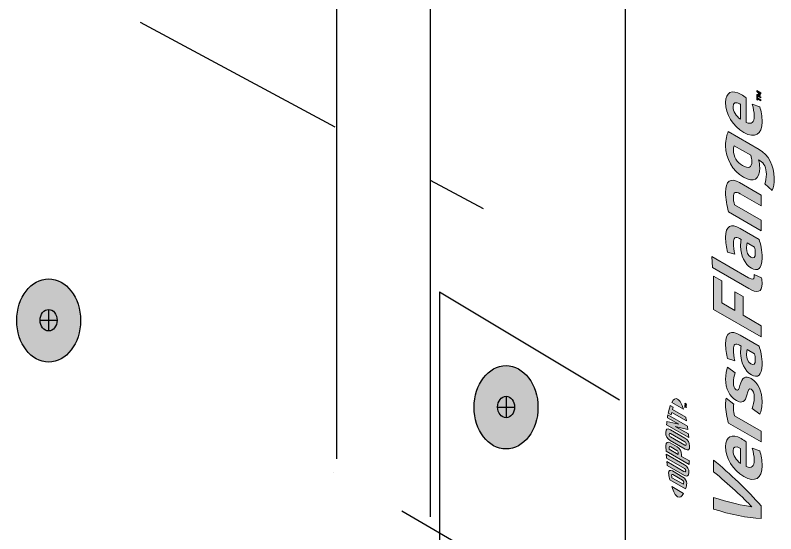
# Model space of a CAD drawing. Extents: x -1140 to 5605, y -816 to 2382.
# Drawn here: x 4717.1 to 4804.5, y 1196.6 to 1256.1 of the extents above; entities that cross this region are included whole.
import ezdxf

# ---------------------------------------------------------------- set-up
doc = ezdxf.new("R2010")
doc.units = 0
doc.header["$MEASUREMENT"] = 0
doc.linetypes.add('AI-Linetype-54', pattern=[27, 18, -9])
doc.layers.add('G-ANNO-TTLB', color=7, linetype='Continuous', lineweight=0)
doc.layers.add('TYVEK', color=7, linetype='Continuous', lineweight=0)

# ---------------------------------------------------------------- blocks, each defined once
blk = doc.blocks.new('Block_183')
at = {"layer": 'TYVEK', "true_color": 0x18467f, "transparency": 33554687}
h = blk.add_hatch(color=156, dxfattribs=at)
h.dxf.hatch_style = 2
edge = h.paths.add_edge_path()
edge.add_spline(control_points=[(4793.213, 1212.076), (4793.464, 1211.931), (4793.698, 1211.517), (4793.899, 1210.915), (4793.899, 1210.915), (4792.532, 1211.704), (4792.532, 1211.704), (4792.732, 1212.074), (4792.965, 1212.219), (4793.213, 1212.076)], knot_values=[0, 0, 0, 0, 1, 1, 1, 2, 2, 2, 3, 3, 3, 3], degree=3, periodic=0)
edge.add_line((4793.213, 1212.076), (4793.213, 1212.076))
h = blk.add_hatch(color=156, dxfattribs=at)
h.dxf.hatch_style = 2
edge = h.paths.add_edge_path()
edge.add_spline(control_points=[(4792.49, 1210.264), (4792.506, 1210.36), (4792.525, 1210.454), (4792.544, 1210.544), (4792.544, 1210.544), (4794.236, 1209.567), (4794.236, 1209.567), (4794.217, 1209.672), (4794.178, 1209.868), (4794.148, 1210.001), (4794.148, 1210.001), (4792.624, 1210.881), (4792.624, 1210.881), (4792.649, 1210.977), (4792.674, 1211.067), (4792.698, 1211.149), (4792.698, 1211.149), (4792.372, 1211.338), (4792.372, 1211.338), (4792.28, 1211.089), (4792.205, 1210.808), (4792.136, 1210.468), (4792.136, 1210.468), (4792.49, 1210.264), (4792.49, 1210.264)], knot_values=[0, 0, 0, 0, 1, 1, 1, 2, 2, 2, 3, 3, 3, 4, 4, 4, 5, 5, 5, 6, 6, 6, 7, 7, 7, 8, 8, 8, 8], degree=3, periodic=0)
h = blk.add_hatch(color=156, dxfattribs=at)
h.dxf.hatch_style = 2
edge = h.paths.add_edge_path()
edge.add_spline(control_points=[(4794.036, 1211.374), (4794.036, 1211.374), (4794.036, 1211.42), (4794.036, 1211.42), (4794.036, 1211.42), (4794.129, 1211.434), (4794.129, 1211.434), (4794.129, 1211.434), (4794.036, 1211.556), (4794.036, 1211.556), (4794.036, 1211.556), (4794.036, 1211.601), (4794.036, 1211.601), (4794.036, 1211.601), (4794.233, 1211.487), (4794.233, 1211.487), (4794.233, 1211.487), (4794.233, 1211.445), (4794.233, 1211.445), (4794.233, 1211.445), (4794.093, 1211.526), (4794.093, 1211.526), (4794.093, 1211.526), (4794.186, 1211.402), (4794.186, 1211.402), (4794.186, 1211.402), (4794.186, 1211.398), (4794.186, 1211.398), (4794.186, 1211.398), (4794.093, 1211.383), (4794.093, 1211.383), (4794.093, 1211.383), (4794.233, 1211.302), (4794.233, 1211.302), (4794.233, 1211.302), (4794.233, 1211.26), (4794.233, 1211.26), (4794.233, 1211.26), (4794.036, 1211.374), (4794.036, 1211.374)], knot_values=[0, 0, 0, 0, 1, 1, 1, 2, 2, 2, 3, 3, 3, 4, 4, 4, 5, 5, 5, 6, 6, 6, 7, 7, 7, 8, 8, 8, 9, 9, 9, 10, 10, 10, 11, 11, 11, 12, 12, 12, 13, 13, 13, 13], degree=3, periodic=0)
edge = h.paths.add_edge_path()
edge.add_spline(control_points=[(4794.07, 1211.192), (4794.07, 1211.192), (4794.07, 1211.123), (4794.07, 1211.123), (4794.07, 1211.123), (4794.036, 1211.143), (4794.036, 1211.143), (4794.036, 1211.143), (4794.036, 1211.325), (4794.036, 1211.325), (4794.036, 1211.325), (4794.07, 1211.305), (4794.07, 1211.305), (4794.07, 1211.305), (4794.07, 1211.236), (4794.07, 1211.236), (4794.07, 1211.236), (4794.233, 1211.142), (4794.233, 1211.142), (4794.233, 1211.142), (4794.233, 1211.099), (4794.233, 1211.099), (4794.233, 1211.099), (4794.07, 1211.192), (4794.07, 1211.192)], knot_values=[0, 0, 0, 0, 1, 1, 1, 2, 2, 2, 3, 3, 3, 4, 4, 4, 5, 5, 5, 6, 6, 6, 7, 7, 7, 8, 8, 8, 8], degree=3, periodic=0)
h = blk.add_hatch(color=156, dxfattribs=at)
h.dxf.hatch_style = 2
edge = h.paths.add_edge_path()
edge.add_spline(control_points=[(4793.333, 1209.201), (4793.333, 1209.201), (4791.984, 1209.506), (4791.984, 1209.506), (4791.969, 1209.386), (4791.954, 1209.239), (4791.945, 1209.124), (4791.945, 1209.124), (4794.49, 1207.655), (4794.49, 1207.655), (4794.483, 1207.743), (4794.462, 1207.971), (4794.449, 1208.089), (4794.449, 1208.089), (4792.949, 1208.921), (4792.949, 1208.921), (4792.949, 1208.921), (4794.39, 1208.591), (4794.39, 1208.591), (4794.376, 1208.706), (4794.352, 1208.875), (4794.335, 1208.987), (4794.335, 1208.987), (4792.099, 1210.279), (4792.099, 1210.279), (4792.08, 1210.182), (4792.051, 1210.005), (4792.039, 1209.919), (4792.039, 1209.919), (4793.333, 1209.201), (4793.333, 1209.201)], knot_values=[0, 0, 0, 0, 1, 1, 1, 2, 2, 2, 3, 3, 3, 4, 4, 4, 5, 5, 5, 6, 6, 6, 7, 7, 7, 8, 8, 8, 9, 9, 9, 10, 10, 10, 10], degree=3, periodic=0)
h = blk.add_hatch(color=156, dxfattribs=at)
h.dxf.hatch_style = 2
edge = h.paths.add_edge_path()
edge.add_spline(control_points=[(4794.044, 1207.173), (4794.149, 1207.113), (4794.203, 1207.042), (4794.207, 1206.888), (4794.211, 1206.73), (4794.153, 1206.722), (4794.044, 1206.784), (4794.044, 1206.784), (4792.391, 1207.739), (4792.391, 1207.739), (4792.282, 1207.802), (4792.222, 1207.879), (4792.226, 1208.032), (4792.23, 1208.181), (4792.286, 1208.189), (4792.391, 1208.128), (4792.391, 1208.128), (4794.044, 1207.173), (4794.044, 1207.173)], knot_values=[0, 0, 0, 0, 1, 1, 1, 2, 2, 2, 3, 3, 3, 4, 4, 4, 5, 5, 5, 6, 6, 6, 6], degree=3, periodic=0)
edge = h.paths.add_edge_path()
edge.add_spline(control_points=[(4791.855, 1208.246), (4791.839, 1207.86), (4791.991, 1207.536), (4792.34, 1207.334), (4792.34, 1207.334), (4794.075, 1206.332), (4794.075, 1206.332), (4794.444, 1206.12), (4794.596, 1206.246), (4794.58, 1206.673), (4794.564, 1207.091), (4794.429, 1207.383), (4794.036, 1207.61), (4794.036, 1207.61), (4792.38, 1208.566), (4792.38, 1208.566), (4792.007, 1208.782), (4791.873, 1208.665), (4791.855, 1208.246)], knot_values=[0, 0, 0, 0, 1, 1, 1, 2, 2, 2, 3, 3, 3, 4, 4, 4, 5, 5, 5, 6, 6, 6, 6], degree=3, periodic=0)
edge.add_line((4791.855, 1208.246), (4791.855, 1208.246))
h = blk.add_hatch(color=156, dxfattribs=at)
h.dxf.hatch_style = 2
edge = h.paths.add_edge_path()
edge.add_spline(control_points=[(4793.118, 1206.182), (4793.232, 1206.117), (4793.29, 1206.037), (4793.29, 1205.863), (4793.29, 1205.863), (4793.291, 1205.714), (4793.291, 1205.714), (4793.291, 1205.714), (4792.244, 1206.318), (4792.244, 1206.318), (4792.241, 1206.386), (4792.24, 1206.422), (4792.24, 1206.462), (4792.24, 1206.65), (4792.302, 1206.653), (4792.419, 1206.586), (4792.419, 1206.586), (4793.118, 1206.182), (4793.118, 1206.182)], knot_values=[0, 0, 0, 0, 1, 1, 1, 2, 2, 2, 3, 3, 3, 4, 4, 4, 5, 5, 5, 6, 6, 6, 6], degree=3, periodic=0)
edge = h.paths.add_edge_path()
edge.add_spline(control_points=[(4791.87, 1206.701), (4791.87, 1206.627), (4791.878, 1206.351), (4791.891, 1206.094), (4791.891, 1206.094), (4794.543, 1204.563), (4794.543, 1204.563), (4794.547, 1204.645), (4794.557, 1204.862), (4794.56, 1204.981), (4794.56, 1204.981), (4793.659, 1205.501), (4793.659, 1205.501), (4793.659, 1205.501), (4793.659, 1205.668), (4793.659, 1205.668), (4793.658, 1206.116), (4793.483, 1206.403), (4793.146, 1206.598), (4793.146, 1206.598), (4792.364, 1207.049), (4792.364, 1207.049), (4792.035, 1207.24), (4791.87, 1207.125), (4791.87, 1206.701)], knot_values=[0, 0, 0, 0, 1, 1, 1, 2, 2, 2, 3, 3, 3, 4, 4, 4, 5, 5, 5, 6, 6, 6, 7, 7, 7, 8, 8, 8, 8], degree=3, periodic=0)
edge.add_line((4791.87, 1206.701), (4791.87, 1206.701))
h = blk.add_hatch(color=156, dxfattribs=at)
h.dxf.hatch_style = 2
edge = h.paths.add_edge_path()
edge.add_spline(control_points=[(4793.984, 1204.126), (4794.089, 1204.065), (4794.155, 1203.985), (4794.139, 1203.845), (4794.123, 1203.706), (4794.069, 1203.698), (4793.945, 1203.77), (4793.945, 1203.77), (4791.974, 1204.908), (4791.974, 1204.908), (4791.983, 1204.804), (4792.01, 1204.571), (4792.022, 1204.471), (4792.022, 1204.471), (4794.015, 1203.32), (4794.015, 1203.32), (4794.333, 1203.137), (4794.457, 1203.242), (4794.499, 1203.637), (4794.537, 1203.998), (4794.368, 1204.331), (4794.015, 1204.535), (4794.015, 1204.535), (4791.909, 1205.751), (4791.909, 1205.751), (4791.913, 1205.668), (4791.932, 1205.394), (4791.94, 1205.305), (4791.94, 1205.305), (4793.984, 1204.126), (4793.984, 1204.126)], knot_values=[0, 0, 0, 0, 1, 1, 1, 2, 2, 2, 3, 3, 3, 4, 4, 4, 5, 5, 5, 6, 6, 6, 7, 7, 7, 8, 8, 8, 9, 9, 9, 10, 10, 10, 10], degree=3, periodic=0)
h = blk.add_hatch(color=156, dxfattribs=at)
h.dxf.hatch_style = 2
edge = h.paths.add_edge_path()
edge.add_spline(control_points=[(4793.771, 1202.771), (4793.876, 1202.711), (4793.911, 1202.618), (4793.911, 1202.532), (4793.911, 1202.465), (4793.89, 1202.374), (4793.87, 1202.301), (4793.87, 1202.301), (4792.563, 1203.055), (4792.563, 1203.055), (4792.544, 1203.151), (4792.523, 1203.267), (4792.523, 1203.334), (4792.523, 1203.42), (4792.558, 1203.472), (4792.662, 1203.411), (4792.662, 1203.411), (4793.771, 1202.771), (4793.771, 1202.771)], knot_values=[0, 0, 0, 0, 1, 1, 1, 2, 2, 2, 3, 3, 3, 4, 4, 4, 5, 5, 5, 6, 6, 6, 6], degree=3, periodic=0)
edge = h.paths.add_edge_path()
edge.add_spline(control_points=[(4792.181, 1203.588), (4792.181, 1203.452), (4792.216, 1203.236), (4792.312, 1202.827), (4792.312, 1202.827), (4794.122, 1201.781), (4794.122, 1201.781), (4794.205, 1202.045), (4794.253, 1202.256), (4794.253, 1202.392), (4794.253, 1202.704), (4794.086, 1202.977), (4793.818, 1203.131), (4793.818, 1203.131), (4792.616, 1203.825), (4792.616, 1203.825), (4792.348, 1203.98), (4792.181, 1203.9), (4792.181, 1203.588)], knot_values=[0, 0, 0, 0, 1, 1, 1, 2, 2, 2, 3, 3, 3, 4, 4, 4, 5, 5, 5, 6, 6, 6, 6], degree=3, periodic=0)
edge.add_line((4792.181, 1203.588), (4792.181, 1203.588))
h = blk.add_hatch(color=156, dxfattribs=at)
h.dxf.hatch_style = 2
edge = h.paths.add_edge_path()
edge.add_spline(control_points=[(4793.213, 1200.87), (4793.463, 1200.725), (4793.698, 1200.868), (4793.899, 1201.238), (4793.899, 1201.238), (4792.533, 1202.027), (4792.533, 1202.027), (4792.732, 1201.426), (4792.965, 1201.013), (4793.213, 1200.87)], knot_values=[0, 0, 0, 0, 1, 1, 1, 2, 2, 2, 3, 3, 3, 3], degree=3, periodic=0)
edge.add_line((4793.213, 1200.87), (4793.213, 1200.87))
at = {"layer": 'TYVEK'}
for points, knots in [([(4793.213, 1212.076), (4793.464, 1211.931), (4793.698, 1211.517), (4793.899, 1210.915), (4793.899, 1210.915), (4792.532, 1211.704), (4792.532, 1211.704), (4792.732, 1212.074), (4792.965, 1212.219), (4793.213, 1212.076)], [0, 0, 0, 0, 1, 1, 1, 2, 2, 2, 3, 3, 3, 3]), ([(4792.49, 1210.264), (4792.506, 1210.36), (4792.525, 1210.454), (4792.544, 1210.544), (4792.544, 1210.544), (4794.236, 1209.567), (4794.236, 1209.567), (4794.217, 1209.672), (4794.178, 1209.868), (4794.148, 1210.001), (4794.148, 1210.001), (4792.624, 1210.881), (4792.624, 1210.881), (4792.649, 1210.977), (4792.674, 1211.067), (4792.698, 1211.149), (4792.698, 1211.149), (4792.372, 1211.338), (4792.372, 1211.338), (4792.28, 1211.089), (4792.205, 1210.808), (4792.136, 1210.468), (4792.136, 1210.468), (4792.49, 1210.264), (4792.49, 1210.264)], [0, 0, 0, 0, 1, 1, 1, 2, 2, 2, 3, 3, 3, 4, 4, 4, 5, 5, 5, 6, 6, 6, 7, 7, 7, 8, 8, 8, 8]), ([(4794.036, 1211.374), (4794.036, 1211.374), (4794.036, 1211.42), (4794.036, 1211.42), (4794.036, 1211.42), (4794.129, 1211.434), (4794.129, 1211.434), (4794.129, 1211.434), (4794.036, 1211.556), (4794.036, 1211.556), (4794.036, 1211.556), (4794.036, 1211.601), (4794.036, 1211.601), (4794.036, 1211.601), (4794.233, 1211.487), (4794.233, 1211.487), (4794.233, 1211.487), (4794.233, 1211.445), (4794.233, 1211.445), (4794.233, 1211.445), (4794.093, 1211.526), (4794.093, 1211.526), (4794.093, 1211.526), (4794.186, 1211.402), (4794.186, 1211.402), (4794.186, 1211.402), (4794.186, 1211.398), (4794.186, 1211.398), (4794.186, 1211.398), (4794.093, 1211.383), (4794.093, 1211.383), (4794.093, 1211.383), (4794.233, 1211.302), (4794.233, 1211.302), (4794.233, 1211.302), (4794.233, 1211.26), (4794.233, 1211.26), (4794.233, 1211.26), (4794.036, 1211.374), (4794.036, 1211.374)], [0, 0, 0, 0, 1, 1, 1, 2, 2, 2, 3, 3, 3, 4, 4, 4, 5, 5, 5, 6, 6, 6, 7, 7, 7, 8, 8, 8, 9, 9, 9, 10, 10, 10, 11, 11, 11, 12, 12, 12, 13, 13, 13, 13]), ([(4794.07, 1211.192), (4794.07, 1211.192), (4794.07, 1211.123), (4794.07, 1211.123), (4794.07, 1211.123), (4794.036, 1211.143), (4794.036, 1211.143), (4794.036, 1211.143), (4794.036, 1211.325), (4794.036, 1211.325), (4794.036, 1211.325), (4794.07, 1211.305), (4794.07, 1211.305), (4794.07, 1211.305), (4794.07, 1211.236), (4794.07, 1211.236), (4794.07, 1211.236), (4794.233, 1211.142), (4794.233, 1211.142), (4794.233, 1211.142), (4794.233, 1211.099), (4794.233, 1211.099), (4794.233, 1211.099), (4794.07, 1211.192), (4794.07, 1211.192)], [0, 0, 0, 0, 1, 1, 1, 2, 2, 2, 3, 3, 3, 4, 4, 4, 5, 5, 5, 6, 6, 6, 7, 7, 7, 8, 8, 8, 8]), ([(4793.333, 1209.201), (4793.333, 1209.201), (4791.984, 1209.506), (4791.984, 1209.506), (4791.969, 1209.386), (4791.954, 1209.239), (4791.945, 1209.124), (4791.945, 1209.124), (4794.49, 1207.655), (4794.49, 1207.655), (4794.483, 1207.743), (4794.462, 1207.971), (4794.449, 1208.089), (4794.449, 1208.089), (4792.949, 1208.921), (4792.949, 1208.921), (4792.949, 1208.921), (4794.39, 1208.591), (4794.39, 1208.591), (4794.376, 1208.706), (4794.352, 1208.875), (4794.335, 1208.987), (4794.335, 1208.987), (4792.099, 1210.279), (4792.099, 1210.279), (4792.08, 1210.182), (4792.051, 1210.005), (4792.039, 1209.919), (4792.039, 1209.919), (4793.333, 1209.201), (4793.333, 1209.201)], [0, 0, 0, 0, 1, 1, 1, 2, 2, 2, 3, 3, 3, 4, 4, 4, 5, 5, 5, 6, 6, 6, 7, 7, 7, 8, 8, 8, 9, 9, 9, 10, 10, 10, 10]), ([(4791.855, 1208.246), (4791.839, 1207.86), (4791.991, 1207.536), (4792.34, 1207.334), (4792.34, 1207.334), (4794.075, 1206.332), (4794.075, 1206.332), (4794.444, 1206.12), (4794.596, 1206.246), (4794.58, 1206.673), (4794.564, 1207.091), (4794.429, 1207.383), (4794.036, 1207.61), (4794.036, 1207.61), (4792.38, 1208.566), (4792.38, 1208.566), (4792.007, 1208.782), (4791.873, 1208.665), (4791.855, 1208.246)], [0, 0, 0, 0, 1, 1, 1, 2, 2, 2, 3, 3, 3, 4, 4, 4, 5, 5, 5, 6, 6, 6, 6]), ([(4794.044, 1207.173), (4794.149, 1207.113), (4794.203, 1207.042), (4794.207, 1206.888), (4794.211, 1206.73), (4794.153, 1206.722), (4794.044, 1206.784), (4794.044, 1206.784), (4792.391, 1207.739), (4792.391, 1207.739), (4792.282, 1207.802), (4792.222, 1207.879), (4792.226, 1208.032), (4792.23, 1208.181), (4792.286, 1208.189), (4792.391, 1208.128), (4792.391, 1208.128), (4794.044, 1207.173), (4794.044, 1207.173)], [0, 0, 0, 0, 1, 1, 1, 2, 2, 2, 3, 3, 3, 4, 4, 4, 5, 5, 5, 6, 6, 6, 6]), ([(4791.87, 1206.701), (4791.87, 1206.627), (4791.878, 1206.351), (4791.891, 1206.094), (4791.891, 1206.094), (4794.543, 1204.563), (4794.543, 1204.563), (4794.547, 1204.645), (4794.557, 1204.862), (4794.56, 1204.981), (4794.56, 1204.981), (4793.659, 1205.501), (4793.659, 1205.501), (4793.659, 1205.501), (4793.659, 1205.668), (4793.659, 1205.668), (4793.658, 1206.116), (4793.483, 1206.403), (4793.146, 1206.598), (4793.146, 1206.598), (4792.364, 1207.049), (4792.364, 1207.049), (4792.035, 1207.24), (4791.87, 1207.125), (4791.87, 1206.701)], [0, 0, 0, 0, 1, 1, 1, 2, 2, 2, 3, 3, 3, 4, 4, 4, 5, 5, 5, 6, 6, 6, 7, 7, 7, 8, 8, 8, 8]), ([(4793.118, 1206.182), (4793.232, 1206.117), (4793.29, 1206.037), (4793.29, 1205.863), (4793.29, 1205.863), (4793.291, 1205.714), (4793.291, 1205.714), (4793.291, 1205.714), (4792.244, 1206.318), (4792.244, 1206.318), (4792.241, 1206.386), (4792.24, 1206.422), (4792.24, 1206.462), (4792.24, 1206.65), (4792.302, 1206.653), (4792.419, 1206.586), (4792.419, 1206.586), (4793.118, 1206.182), (4793.118, 1206.182)], [0, 0, 0, 0, 1, 1, 1, 2, 2, 2, 3, 3, 3, 4, 4, 4, 5, 5, 5, 6, 6, 6, 6]), ([(4793.984, 1204.126), (4794.089, 1204.065), (4794.155, 1203.985), (4794.139, 1203.845), (4794.123, 1203.706), (4794.069, 1203.698), (4793.945, 1203.77), (4793.945, 1203.77), (4791.974, 1204.908), (4791.974, 1204.908), (4791.983, 1204.804), (4792.01, 1204.571), (4792.022, 1204.471), (4792.022, 1204.471), (4794.015, 1203.32), (4794.015, 1203.32), (4794.333, 1203.137), (4794.457, 1203.242), (4794.499, 1203.637), (4794.537, 1203.998), (4794.368, 1204.331), (4794.015, 1204.535), (4794.015, 1204.535), (4791.909, 1205.751), (4791.909, 1205.751), (4791.913, 1205.668), (4791.932, 1205.394), (4791.94, 1205.305), (4791.94, 1205.305), (4793.984, 1204.126), (4793.984, 1204.126)], [0, 0, 0, 0, 1, 1, 1, 2, 2, 2, 3, 3, 3, 4, 4, 4, 5, 5, 5, 6, 6, 6, 7, 7, 7, 8, 8, 8, 9, 9, 9, 10, 10, 10, 10]), ([(4792.181, 1203.588), (4792.181, 1203.452), (4792.216, 1203.236), (4792.312, 1202.827), (4792.312, 1202.827), (4794.122, 1201.781), (4794.122, 1201.781), (4794.205, 1202.045), (4794.253, 1202.256), (4794.253, 1202.392), (4794.253, 1202.704), (4794.086, 1202.977), (4793.818, 1203.131), (4793.818, 1203.131), (4792.616, 1203.825), (4792.616, 1203.825), (4792.348, 1203.98), (4792.181, 1203.9), (4792.181, 1203.588)], [0, 0, 0, 0, 1, 1, 1, 2, 2, 2, 3, 3, 3, 4, 4, 4, 5, 5, 5, 6, 6, 6, 6]), ([(4793.771, 1202.771), (4793.876, 1202.711), (4793.911, 1202.618), (4793.911, 1202.532), (4793.911, 1202.465), (4793.89, 1202.374), (4793.87, 1202.301), (4793.87, 1202.301), (4792.563, 1203.055), (4792.563, 1203.055), (4792.544, 1203.151), (4792.523, 1203.267), (4792.523, 1203.334), (4792.523, 1203.42), (4792.558, 1203.472), (4792.662, 1203.411), (4792.662, 1203.411), (4793.771, 1202.771), (4793.771, 1202.771)], [0, 0, 0, 0, 1, 1, 1, 2, 2, 2, 3, 3, 3, 4, 4, 4, 5, 5, 5, 6, 6, 6, 6]), ([(4793.213, 1200.87), (4793.463, 1200.725), (4793.698, 1200.868), (4793.899, 1201.238), (4793.899, 1201.238), (4792.533, 1202.027), (4792.533, 1202.027), (4792.732, 1201.426), (4792.965, 1201.013), (4793.213, 1200.87)], [0, 0, 0, 0, 1, 1, 1, 2, 2, 2, 3, 3, 3, 3])]:
    blk.add_open_spline(points, degree=3, knots=knots, dxfattribs=at)
blk = doc.blocks.new('Block_185')
at = {"layer": 'TYVEK', "true_color": 0x18467f, "transparency": 33554687}
h = blk.add_hatch(color=156, dxfattribs=at)
h.dxf.hatch_style = 2
edge = h.paths.add_edge_path()
edge.add_spline(control_points=[(4802.298, 1247.498), (4802.298, 1247.498), (4802.77, 1247.225), (4802.77, 1247.225), (4802.77, 1247.225), (4802.77, 1247.124), (4802.77, 1247.124), (4802.77, 1247.124), (4802.544, 1247.254), (4802.544, 1247.254), (4802.515, 1247.271), (4802.486, 1247.289), (4802.458, 1247.309), (4802.532, 1247.227), (4802.608, 1247.136), (4802.688, 1247.03), (4802.688, 1247.03), (4802.688, 1246.943), (4802.688, 1246.943), (4802.607, 1246.931), (4802.53, 1246.926), (4802.457, 1246.929), (4802.483, 1246.918), (4802.513, 1246.903), (4802.544, 1246.885), (4802.544, 1246.885), (4802.77, 1246.755), (4802.77, 1246.755), (4802.77, 1246.755), (4802.77, 1246.652), (4802.77, 1246.652), (4802.77, 1246.652), (4802.298, 1246.925), (4802.298, 1246.925), (4802.298, 1246.925), (4802.298, 1247.039), (4802.298, 1247.039), (4802.403, 1247.028), (4802.491, 1247.028), (4802.592, 1247.042), (4802.491, 1247.173), (4802.403, 1247.274), (4802.298, 1247.384), (4802.298, 1247.384), (4802.298, 1247.498), (4802.298, 1247.498)], knot_values=[0, 0, 0, 0, 1, 1, 1, 2, 2, 2, 3, 3, 3, 4, 4, 4, 5, 5, 5, 6, 6, 6, 7, 7, 7, 8, 8, 8, 9, 9, 9, 10, 10, 10, 11, 11, 11, 12, 12, 12, 13, 13, 13, 14, 14, 14, 15, 15, 15, 15], degree=3, periodic=0)
h = blk.add_hatch(color=156, dxfattribs=at)
h.dxf.hatch_style = 2
h.paths.add_polyline_path([(4802.38, 1246.55), (4802.38, 1246.406), (4802.298, 1246.454), (4802.298, 1246.852), (4802.38, 1246.804), (4802.38, 1246.66), (4802.77, 1246.435), (4802.77, 1246.325)])
at = {"layer": 'TYVEK'}
blk.add_lwpolyline([(4802.38, 1246.55), (4802.38, 1246.406), (4802.298, 1246.454), (4802.298, 1246.852), (4802.38, 1246.804), (4802.38, 1246.66), (4802.77, 1246.435), (4802.77, 1246.325)], close=True, dxfattribs=at)
blk.add_open_spline([(4802.298, 1247.498), (4802.298, 1247.498), (4802.77, 1247.225), (4802.77, 1247.225), (4802.77, 1247.225), (4802.77, 1247.124), (4802.77, 1247.124), (4802.77, 1247.124), (4802.544, 1247.254), (4802.544, 1247.254), (4802.515, 1247.271), (4802.486, 1247.289), (4802.458, 1247.309), (4802.532, 1247.227), (4802.608, 1247.136), (4802.688, 1247.03), (4802.688, 1247.03), (4802.688, 1246.943), (4802.688, 1246.943), (4802.607, 1246.931), (4802.53, 1246.926), (4802.457, 1246.929), (4802.483, 1246.918), (4802.513, 1246.903), (4802.544, 1246.885), (4802.544, 1246.885), (4802.77, 1246.755), (4802.77, 1246.755), (4802.77, 1246.755), (4802.77, 1246.652), (4802.77, 1246.652), (4802.77, 1246.652), (4802.298, 1246.925), (4802.298, 1246.925), (4802.298, 1246.925), (4802.298, 1247.039), (4802.298, 1247.039), (4802.403, 1247.028), (4802.491, 1247.028), (4802.592, 1247.042), (4802.491, 1247.173), (4802.403, 1247.274), (4802.298, 1247.384), (4802.298, 1247.384), (4802.298, 1247.498), (4802.298, 1247.498)], degree=3, knots=[0, 0, 0, 0, 1, 1, 1, 2, 2, 2, 3, 3, 3, 4, 4, 4, 5, 5, 5, 6, 6, 6, 7, 7, 7, 8, 8, 8, 9, 9, 9, 10, 10, 10, 11, 11, 11, 12, 12, 12, 13, 13, 13, 14, 14, 14, 15, 15, 15, 15], dxfattribs=at)
blk = doc.blocks.new('Block_186')
at = {"layer": 'TYVEK', "true_color": 0x18467f, "transparency": 33554687}
h = blk.add_hatch(color=156, dxfattribs=at)
h.dxf.hatch_style = 2
edge = h.paths.add_edge_path()
edge.add_spline(control_points=[(4800.438, 1244.195), (4800.438, 1244.195), (4800.438, 1245.902), (4800.438, 1245.902), (4800.438, 1245.902), (4800.344, 1245.956), (4800.344, 1245.956), (4799.905, 1246.21), (4799.584, 1246.126), (4799.584, 1245.632), (4799.584, 1245.11), (4799.905, 1244.583), (4800.438, 1244.195)], knot_values=[0, 0, 0, 0, 1, 1, 1, 2, 2, 2, 3, 3, 3, 4, 4, 4, 4], degree=3, periodic=0)
edge = h.paths.add_edge_path()
edge.add_spline(control_points=[(4802.649, 1245.641), (4802.806, 1245.155), (4802.915, 1244.508), (4802.915, 1243.915), (4802.915, 1242.468), (4802.116, 1241.941), (4800.814, 1242.692), (4799.568, 1243.412), (4798.721, 1244.808), (4798.721, 1246.129), (4798.721, 1247.307), (4799.45, 1247.658), (4800.501, 1247.052), (4800.736, 1246.916), (4800.94, 1246.781), (4801.097, 1246.672), (4801.097, 1246.672), (4801.097, 1243.832), (4801.097, 1243.832), (4801.724, 1243.587), (4802.006, 1243.846), (4802.006, 1244.565), (4802.006, 1245.006), (4801.92, 1245.478), (4801.779, 1245.946), (4801.779, 1245.946), (4802.649, 1245.641), (4802.649, 1245.641)], knot_values=[0, 0, 0, 0, 1, 1, 1, 2, 2, 2, 3, 3, 3, 4, 4, 4, 5, 5, 5, 6, 6, 6, 7, 7, 7, 8, 8, 8, 9, 9, 9, 9], degree=3, periodic=0)
h = blk.add_hatch(color=156, dxfattribs=at)
h.dxf.hatch_style = 2
edge = h.paths.add_edge_path()
edge.add_spline(control_points=[(4801.739, 1239.345), (4801.739, 1239.597), (4801.685, 1239.835), (4801.606, 1240.069), (4801.606, 1240.069), (4799.701, 1241.169), (4799.701, 1241.169), (4799.654, 1241.025), (4799.615, 1240.85), (4799.615, 1240.652), (4799.615, 1239.915), (4800.038, 1239.249), (4800.681, 1238.878), (4801.332, 1238.502), (4801.739, 1238.653), (4801.739, 1239.345)], knot_values=[0, 0, 0, 0, 1, 1, 1, 2, 2, 2, 3, 3, 3, 4, 4, 4, 5, 5, 5, 5], degree=3, periodic=0)
edge = h.paths.add_edge_path()
edge.add_spline(control_points=[(4804.311, 1237.465), (4804.311, 1236.782), (4804.24, 1236.418), (4804.068, 1236.033), (4804.068, 1236.033), (4803.213, 1236.787), (4803.213, 1236.787), (4803.347, 1237.087), (4803.409, 1237.464), (4803.409, 1237.914), (4803.409, 1238.606), (4803.158, 1239.173), (4802.68, 1239.449), (4802.68, 1239.449), (4802.5, 1239.553), (4802.5, 1239.553), (4802.594, 1239.22), (4802.641, 1238.905), (4802.641, 1238.627), (4802.641, 1237.297), (4801.959, 1236.873), (4800.775, 1237.556), (4799.513, 1238.285), (4798.721, 1239.722), (4798.721, 1241.168), (4798.721, 1241.878), (4798.878, 1242.471), (4799.035, 1242.785), (4799.035, 1242.785), (4802.571, 1240.743), (4802.571, 1240.743), (4803.676, 1240.105), (4804.311, 1238.867), (4804.311, 1237.465)], knot_values=[0, 0, 0, 0, 1, 1, 1, 2, 2, 2, 3, 3, 3, 4, 4, 4, 5, 5, 5, 6, 6, 6, 7, 7, 7, 8, 8, 8, 9, 9, 9, 10, 10, 10, 11, 11, 11, 11], degree=3, periodic=0)
h = blk.add_hatch(color=156, dxfattribs=at)
h.dxf.hatch_style = 2
edge = h.paths.add_edge_path()
edge.add_spline(control_points=[(4802.821, 1231.396), (4802.821, 1231.396), (4799.066, 1233.564), (4799.066, 1233.564), (4798.855, 1234.252), (4798.721, 1235.102), (4798.721, 1235.794), (4798.721, 1237.106), (4799.286, 1237.535), (4800.328, 1236.933), (4800.328, 1236.933), (4802.821, 1235.494), (4802.821, 1235.494), (4802.821, 1235.494), (4802.821, 1234.254), (4802.821, 1234.254), (4802.821, 1234.254), (4800.407, 1235.648), (4800.407, 1235.648), (4799.866, 1235.96), (4799.615, 1235.817), (4799.615, 1235.269), (4799.615, 1234.982), (4799.662, 1234.685), (4799.756, 1234.397), (4799.756, 1234.397), (4802.821, 1232.627), (4802.821, 1232.627), (4802.821, 1232.627), (4802.821, 1231.396), (4802.821, 1231.396)], knot_values=[0, 0, 0, 0, 1, 1, 1, 2, 2, 2, 3, 3, 3, 4, 4, 4, 5, 5, 5, 6, 6, 6, 7, 7, 7, 8, 8, 8, 9, 9, 9, 10, 10, 10, 10], degree=3, periodic=0)
h = blk.add_hatch(color=156, dxfattribs=at)
h.dxf.hatch_style = 2
edge = h.paths.add_edge_path()
edge.add_spline(control_points=[(4802.03, 1229.516), (4802.03, 1229.516), (4801.191, 1230), (4801.191, 1230), (4801.152, 1229.816), (4801.128, 1229.614), (4801.128, 1229.399), (4801.128, 1228.985), (4801.269, 1228.58), (4801.638, 1228.367), (4801.967, 1228.177), (4802.139, 1228.347), (4802.139, 1228.824), (4802.139, 1229.093), (4802.092, 1229.345), (4802.03, 1229.516)], knot_values=[0, 0, 0, 0, 1, 1, 1, 2, 2, 2, 3, 3, 3, 4, 4, 4, 5, 5, 5, 5], degree=3, periodic=0)
edge = h.paths.add_edge_path()
edge.add_spline(control_points=[(4802.915, 1228.25), (4802.915, 1227.019), (4802.39, 1226.702), (4801.685, 1227.109), (4800.908, 1227.557), (4800.454, 1228.548), (4800.446, 1229.631), (4800.446, 1229.882), (4800.477, 1230.188), (4800.509, 1230.394), (4800.509, 1230.394), (4800.321, 1230.503), (4800.321, 1230.503), (4799.842, 1230.779), (4799.615, 1230.596), (4799.615, 1229.994), (4799.615, 1229.598), (4799.67, 1229.144), (4799.803, 1228.699), (4799.803, 1228.699), (4798.956, 1228.963), (4798.956, 1228.963), (4798.815, 1229.431), (4798.721, 1230.105), (4798.721, 1230.653), (4798.721, 1231.974), (4799.333, 1232.277), (4800.391, 1231.666), (4800.391, 1231.666), (4802.571, 1230.408), (4802.571, 1230.408), (4802.735, 1229.944), (4802.915, 1229.149), (4802.915, 1228.25)], knot_values=[0, 0, 0, 0, 1, 1, 1, 2, 2, 2, 3, 3, 3, 4, 4, 4, 5, 5, 5, 6, 6, 6, 7, 7, 7, 8, 8, 8, 9, 9, 9, 10, 10, 10, 11, 11, 11, 11], degree=3, periodic=0)
h = blk.add_hatch(color=156, dxfattribs=at)
h.dxf.hatch_style = 2
edge = h.paths.add_edge_path()
edge.add_spline(control_points=[(4801.371, 1226.014), (4801.794, 1225.77), (4802.022, 1225.764), (4802.022, 1226.124), (4802.022, 1226.213), (4802.014, 1226.308), (4801.998, 1226.398), (4801.998, 1226.398), (4802.853, 1225.994), (4802.853, 1225.994), (4802.884, 1225.805), (4802.915, 1225.509), (4802.915, 1225.329), (4802.915, 1224.296), (4802.327, 1224.222), (4801.387, 1224.765), (4801.387, 1224.765), (4797.2, 1227.182), (4797.2, 1227.182), (4797.2, 1227.182), (4797.138, 1228.458), (4797.138, 1228.458), (4797.138, 1228.458), (4801.371, 1226.014), (4801.371, 1226.014)], knot_values=[0, 0, 0, 0, 1, 1, 1, 2, 2, 2, 3, 3, 3, 4, 4, 4, 5, 5, 5, 6, 6, 6, 7, 7, 7, 8, 8, 8, 8], degree=3, periodic=0)
h = blk.add_hatch(color=156, dxfattribs=at)
h.dxf.hatch_style = 2
edge = h.paths.add_edge_path()
edge.add_spline(control_points=[(4802.821, 1219.209), (4802.821, 1219.209), (4797.334, 1222.377), (4797.334, 1222.377), (4797.334, 1222.377), (4797.334, 1226.206), (4797.334, 1226.206), (4797.334, 1226.206), (4798.29, 1225.654), (4798.29, 1225.654), (4798.29, 1225.654), (4798.29, 1223.11), (4798.29, 1223.11), (4798.29, 1223.11), (4799.78, 1222.25), (4799.78, 1222.25), (4799.78, 1222.25), (4799.78, 1224.389), (4799.78, 1224.389), (4799.78, 1224.389), (4800.736, 1223.837), (4800.736, 1223.837), (4800.736, 1223.837), (4800.736, 1221.698), (4800.736, 1221.698), (4800.736, 1221.698), (4802.821, 1220.494), (4802.821, 1220.494), (4802.821, 1220.494), (4802.821, 1219.209), (4802.821, 1219.209)], knot_values=[0, 0, 0, 0, 1, 1, 1, 2, 2, 2, 3, 3, 3, 4, 4, 4, 5, 5, 5, 6, 6, 6, 7, 7, 7, 8, 8, 8, 9, 9, 9, 10, 10, 10, 10], degree=3, periodic=0)
h = blk.add_hatch(color=156, dxfattribs=at)
h.dxf.hatch_style = 2
edge = h.paths.add_edge_path()
edge.add_spline(control_points=[(4802.03, 1217.275), (4802.03, 1217.275), (4801.191, 1217.76), (4801.191, 1217.76), (4801.152, 1217.576), (4801.128, 1217.374), (4801.128, 1217.158), (4801.128, 1216.745), (4801.269, 1216.34), (4801.638, 1216.127), (4801.967, 1215.937), (4802.139, 1216.107), (4802.139, 1216.583), (4802.139, 1216.853), (4802.092, 1217.104), (4802.03, 1217.275)], knot_values=[0, 0, 0, 0, 1, 1, 1, 2, 2, 2, 3, 3, 3, 4, 4, 4, 5, 5, 5, 5], degree=3, periodic=0)
edge = h.paths.add_edge_path()
edge.add_spline(control_points=[(4802.915, 1216.009), (4802.915, 1214.778), (4802.39, 1214.461), (4801.685, 1214.868), (4800.908, 1215.317), (4800.454, 1216.307), (4800.446, 1217.39), (4800.446, 1217.642), (4800.477, 1217.947), (4800.509, 1218.154), (4800.509, 1218.154), (4800.321, 1218.262), (4800.321, 1218.262), (4799.842, 1218.538), (4799.615, 1218.355), (4799.615, 1217.753), (4799.615, 1217.357), (4799.67, 1216.903), (4799.803, 1216.458), (4799.803, 1216.458), (4798.956, 1216.722), (4798.956, 1216.722), (4798.815, 1217.19), (4798.721, 1217.864), (4798.721, 1218.413), (4798.721, 1219.734), (4799.333, 1220.037), (4800.391, 1219.426), (4800.391, 1219.426), (4802.571, 1218.167), (4802.571, 1218.167), (4802.735, 1217.704), (4802.915, 1216.908), (4802.915, 1216.009)], knot_values=[0, 0, 0, 0, 1, 1, 1, 2, 2, 2, 3, 3, 3, 4, 4, 4, 5, 5, 5, 6, 6, 6, 7, 7, 7, 8, 8, 8, 9, 9, 9, 10, 10, 10, 11, 11, 11, 11], degree=3, periodic=0)
h = blk.add_hatch(color=156, dxfattribs=at)
h.dxf.hatch_style = 2
edge = h.paths.add_edge_path()
edge.add_spline(control_points=[(4799.827, 1215.087), (4799.717, 1214.737), (4799.615, 1214.392), (4799.615, 1213.96), (4799.615, 1213.583), (4799.709, 1213.277), (4799.936, 1213.146), (4800.172, 1213.01), (4800.242, 1213.176), (4800.375, 1213.638), (4800.626, 1214.536), (4800.932, 1214.844), (4801.653, 1214.428), (4802.5, 1213.939), (4802.915, 1212.908), (4802.915, 1211.812), (4802.915, 1211.237), (4802.814, 1210.658), (4802.657, 1210.335), (4802.657, 1210.335), (4801.771, 1211.017), (4801.771, 1211.017), (4801.904, 1211.336), (4802.022, 1211.771), (4802.022, 1212.301), (4802.022, 1212.714), (4801.896, 1213.074), (4801.677, 1213.201), (4801.418, 1213.351), (4801.348, 1213.167), (4801.167, 1212.534), (4800.979, 1211.816), (4800.642, 1211.516), (4799.96, 1211.91), (4799.16, 1212.371), (4798.721, 1213.281), (4798.721, 1214.377), (4798.721, 1214.89), (4798.815, 1215.419), (4798.949, 1215.729), (4798.949, 1215.729), (4799.827, 1215.087), (4799.827, 1215.087)], knot_values=[0, 0, 0, 0, 1, 1, 1, 2, 2, 2, 3, 3, 3, 4, 4, 4, 5, 5, 5, 6, 6, 6, 7, 7, 7, 8, 8, 8, 9, 9, 9, 10, 10, 10, 11, 11, 11, 12, 12, 12, 13, 13, 13, 14, 14, 14, 14], degree=3, periodic=0)
h = blk.add_hatch(color=156, dxfattribs=at)
h.dxf.hatch_style = 2
edge = h.paths.add_edge_path()
edge.add_spline(control_points=[(4798.721, 1211.412), (4798.721, 1211.735), (4798.753, 1212.022), (4798.792, 1212.18), (4798.792, 1212.18), (4799.678, 1211.488), (4799.678, 1211.488), (4799.631, 1211.363), (4799.615, 1211.183), (4799.615, 1210.994), (4799.615, 1210.662), (4799.67, 1210.406), (4799.748, 1210.172), (4799.748, 1210.172), (4802.821, 1208.397), (4802.821, 1208.397), (4802.821, 1208.397), (4802.821, 1207.157), (4802.821, 1207.157), (4802.821, 1207.157), (4799.066, 1209.325), (4799.066, 1209.325), (4798.855, 1209.933), (4798.721, 1210.764), (4798.721, 1211.412)], knot_values=[0, 0, 0, 0, 1, 1, 1, 2, 2, 2, 3, 3, 3, 4, 4, 4, 5, 5, 5, 6, 6, 6, 7, 7, 7, 8, 8, 8, 8], degree=3, periodic=0)
h = blk.add_hatch(color=156, dxfattribs=at)
h.dxf.hatch_style = 2
edge = h.paths.add_edge_path()
edge.add_spline(control_points=[(4800.438, 1204.695), (4800.438, 1204.695), (4800.438, 1206.403), (4800.438, 1206.403), (4800.438, 1206.403), (4800.344, 1206.457), (4800.344, 1206.457), (4799.905, 1206.711), (4799.584, 1206.627), (4799.584, 1206.132), (4799.584, 1205.611), (4799.905, 1205.084), (4800.438, 1204.695)], knot_values=[0, 0, 0, 0, 1, 1, 1, 2, 2, 2, 3, 3, 3, 4, 4, 4, 4], degree=3, periodic=0)
edge = h.paths.add_edge_path()
edge.add_spline(control_points=[(4802.649, 1206.142), (4802.806, 1205.656), (4802.915, 1205.009), (4802.915, 1204.416), (4802.915, 1202.969), (4802.116, 1202.442), (4800.814, 1203.193), (4799.568, 1203.913), (4798.721, 1205.309), (4798.721, 1206.63), (4798.721, 1207.808), (4799.45, 1208.16), (4800.501, 1207.553), (4800.736, 1207.417), (4800.94, 1207.282), (4801.097, 1207.173), (4801.097, 1207.173), (4801.097, 1204.333), (4801.097, 1204.333), (4801.724, 1204.088), (4802.006, 1204.347), (4802.006, 1205.066), (4802.006, 1205.507), (4801.92, 1205.979), (4801.779, 1206.447), (4801.779, 1206.447), (4802.649, 1206.142), (4802.649, 1206.142)], knot_values=[0, 0, 0, 0, 1, 1, 1, 2, 2, 2, 3, 3, 3, 4, 4, 4, 5, 5, 5, 6, 6, 6, 7, 7, 7, 8, 8, 8, 9, 9, 9, 9], degree=3, periodic=0)
h = blk.add_hatch(color=156, dxfattribs=at)
h.dxf.hatch_style = 2
edge = h.paths.add_edge_path()
edge.add_spline(control_points=[(4802.821, 1198.376), (4801.253, 1198.419), (4799.207, 1198.827), (4797.334, 1199.46), (4797.334, 1199.46), (4797.334, 1200.79), (4797.334, 1200.79), (4799.019, 1200.239), (4800.814, 1199.814), (4801.747, 1199.715), (4800.814, 1200.703), (4799.019, 1202.351), (4797.334, 1203.746), (4797.334, 1203.746), (4797.334, 1205.076), (4797.334, 1205.076), (4799.207, 1203.545), (4801.253, 1201.591), (4802.821, 1199.823), (4802.821, 1199.823), (4802.821, 1198.376), (4802.821, 1198.376)], knot_values=[0, 0, 0, 0, 1, 1, 1, 2, 2, 2, 3, 3, 3, 4, 4, 4, 5, 5, 5, 6, 6, 6, 7, 7, 7, 7], degree=3, periodic=0)
at = {"layer": 'TYVEK'}
for points, knots in [([(4802.649, 1245.641), (4802.806, 1245.155), (4802.915, 1244.508), (4802.915, 1243.915), (4802.915, 1242.468), (4802.116, 1241.941), (4800.814, 1242.692), (4799.568, 1243.412), (4798.721, 1244.808), (4798.721, 1246.129), (4798.721, 1247.307), (4799.45, 1247.658), (4800.501, 1247.052), (4800.736, 1246.916), (4800.94, 1246.781), (4801.097, 1246.672), (4801.097, 1246.672), (4801.097, 1243.832), (4801.097, 1243.832), (4801.724, 1243.587), (4802.006, 1243.846), (4802.006, 1244.565), (4802.006, 1245.006), (4801.92, 1245.478), (4801.779, 1245.946), (4801.779, 1245.946), (4802.649, 1245.641), (4802.649, 1245.641)], [0, 0, 0, 0, 1, 1, 1, 2, 2, 2, 3, 3, 3, 4, 4, 4, 5, 5, 5, 6, 6, 6, 7, 7, 7, 8, 8, 8, 9, 9, 9, 9]), ([(4800.438, 1244.195), (4800.438, 1244.195), (4800.438, 1245.902), (4800.438, 1245.902), (4800.438, 1245.902), (4800.344, 1245.956), (4800.344, 1245.956), (4799.905, 1246.21), (4799.584, 1246.126), (4799.584, 1245.632), (4799.584, 1245.11), (4799.905, 1244.583), (4800.438, 1244.195)], [0, 0, 0, 0, 1, 1, 1, 2, 2, 2, 3, 3, 3, 4, 4, 4, 4]), ([(4804.311, 1237.465), (4804.311, 1236.782), (4804.24, 1236.418), (4804.068, 1236.033), (4804.068, 1236.033), (4803.213, 1236.787), (4803.213, 1236.787), (4803.347, 1237.087), (4803.409, 1237.464), (4803.409, 1237.914), (4803.409, 1238.606), (4803.158, 1239.173), (4802.68, 1239.449), (4802.68, 1239.449), (4802.5, 1239.553), (4802.5, 1239.553), (4802.594, 1239.22), (4802.641, 1238.905), (4802.641, 1238.627), (4802.641, 1237.297), (4801.959, 1236.873), (4800.775, 1237.556), (4799.513, 1238.285), (4798.721, 1239.722), (4798.721, 1241.168), (4798.721, 1241.878), (4798.878, 1242.471), (4799.035, 1242.785), (4799.035, 1242.785), (4802.571, 1240.743), (4802.571, 1240.743), (4803.676, 1240.105), (4804.311, 1238.867), (4804.311, 1237.465)], [0, 0, 0, 0, 1, 1, 1, 2, 2, 2, 3, 3, 3, 4, 4, 4, 5, 5, 5, 6, 6, 6, 7, 7, 7, 8, 8, 8, 9, 9, 9, 10, 10, 10, 11, 11, 11, 11]), ([(4801.739, 1239.345), (4801.739, 1239.597), (4801.685, 1239.835), (4801.606, 1240.069), (4801.606, 1240.069), (4799.701, 1241.169), (4799.701, 1241.169), (4799.654, 1241.025), (4799.615, 1240.85), (4799.615, 1240.652), (4799.615, 1239.915), (4800.038, 1239.249), (4800.681, 1238.878), (4801.332, 1238.502), (4801.739, 1238.653), (4801.739, 1239.345)], [0, 0, 0, 0, 1, 1, 1, 2, 2, 2, 3, 3, 3, 4, 4, 4, 5, 5, 5, 5]), ([(4802.821, 1231.396), (4802.821, 1231.396), (4799.066, 1233.564), (4799.066, 1233.564), (4798.855, 1234.252), (4798.721, 1235.102), (4798.721, 1235.794), (4798.721, 1237.106), (4799.286, 1237.535), (4800.328, 1236.933), (4800.328, 1236.933), (4802.821, 1235.494), (4802.821, 1235.494), (4802.821, 1235.494), (4802.821, 1234.254), (4802.821, 1234.254), (4802.821, 1234.254), (4800.407, 1235.648), (4800.407, 1235.648), (4799.866, 1235.96), (4799.615, 1235.817), (4799.615, 1235.269), (4799.615, 1234.982), (4799.662, 1234.685), (4799.756, 1234.397), (4799.756, 1234.397), (4802.821, 1232.627), (4802.821, 1232.627), (4802.821, 1232.627), (4802.821, 1231.396), (4802.821, 1231.396)], [0, 0, 0, 0, 1, 1, 1, 2, 2, 2, 3, 3, 3, 4, 4, 4, 5, 5, 5, 6, 6, 6, 7, 7, 7, 8, 8, 8, 9, 9, 9, 10, 10, 10, 10]), ([(4802.915, 1228.25), (4802.915, 1227.019), (4802.39, 1226.702), (4801.685, 1227.109), (4800.908, 1227.557), (4800.454, 1228.548), (4800.446, 1229.631), (4800.446, 1229.882), (4800.477, 1230.188), (4800.509, 1230.394), (4800.509, 1230.394), (4800.321, 1230.503), (4800.321, 1230.503), (4799.842, 1230.779), (4799.615, 1230.596), (4799.615, 1229.994), (4799.615, 1229.598), (4799.67, 1229.144), (4799.803, 1228.699), (4799.803, 1228.699), (4798.956, 1228.963), (4798.956, 1228.963), (4798.815, 1229.431), (4798.721, 1230.105), (4798.721, 1230.653), (4798.721, 1231.974), (4799.333, 1232.277), (4800.391, 1231.666), (4800.391, 1231.666), (4802.571, 1230.408), (4802.571, 1230.408), (4802.735, 1229.944), (4802.915, 1229.149), (4802.915, 1228.25)], [0, 0, 0, 0, 1, 1, 1, 2, 2, 2, 3, 3, 3, 4, 4, 4, 5, 5, 5, 6, 6, 6, 7, 7, 7, 8, 8, 8, 9, 9, 9, 10, 10, 10, 11, 11, 11, 11]), ([(4802.03, 1229.516), (4802.03, 1229.516), (4801.191, 1230), (4801.191, 1230), (4801.152, 1229.816), (4801.128, 1229.614), (4801.128, 1229.399), (4801.128, 1228.985), (4801.269, 1228.58), (4801.638, 1228.367), (4801.967, 1228.177), (4802.139, 1228.347), (4802.139, 1228.824), (4802.139, 1229.093), (4802.092, 1229.345), (4802.03, 1229.516)], [0, 0, 0, 0, 1, 1, 1, 2, 2, 2, 3, 3, 3, 4, 4, 4, 5, 5, 5, 5]), ([(4801.371, 1226.014), (4801.794, 1225.77), (4802.022, 1225.764), (4802.022, 1226.124), (4802.022, 1226.213), (4802.014, 1226.308), (4801.998, 1226.398), (4801.998, 1226.398), (4802.853, 1225.994), (4802.853, 1225.994), (4802.884, 1225.805), (4802.915, 1225.509), (4802.915, 1225.329), (4802.915, 1224.296), (4802.327, 1224.222), (4801.387, 1224.765), (4801.387, 1224.765), (4797.2, 1227.182), (4797.2, 1227.182), (4797.2, 1227.182), (4797.138, 1228.458), (4797.138, 1228.458), (4797.138, 1228.458), (4801.371, 1226.014), (4801.371, 1226.014)], [0, 0, 0, 0, 1, 1, 1, 2, 2, 2, 3, 3, 3, 4, 4, 4, 5, 5, 5, 6, 6, 6, 7, 7, 7, 8, 8, 8, 8]), ([(4802.821, 1219.209), (4802.821, 1219.209), (4797.334, 1222.377), (4797.334, 1222.377), (4797.334, 1222.377), (4797.334, 1226.206), (4797.334, 1226.206), (4797.334, 1226.206), (4798.29, 1225.654), (4798.29, 1225.654), (4798.29, 1225.654), (4798.29, 1223.11), (4798.29, 1223.11), (4798.29, 1223.11), (4799.78, 1222.25), (4799.78, 1222.25), (4799.78, 1222.25), (4799.78, 1224.389), (4799.78, 1224.389), (4799.78, 1224.389), (4800.736, 1223.837), (4800.736, 1223.837), (4800.736, 1223.837), (4800.736, 1221.698), (4800.736, 1221.698), (4800.736, 1221.698), (4802.821, 1220.494), (4802.821, 1220.494), (4802.821, 1220.494), (4802.821, 1219.209), (4802.821, 1219.209)], [0, 0, 0, 0, 1, 1, 1, 2, 2, 2, 3, 3, 3, 4, 4, 4, 5, 5, 5, 6, 6, 6, 7, 7, 7, 8, 8, 8, 9, 9, 9, 10, 10, 10, 10]), ([(4802.915, 1216.009), (4802.915, 1214.778), (4802.39, 1214.461), (4801.685, 1214.868), (4800.908, 1215.317), (4800.454, 1216.307), (4800.446, 1217.39), (4800.446, 1217.642), (4800.477, 1217.947), (4800.509, 1218.154), (4800.509, 1218.154), (4800.321, 1218.262), (4800.321, 1218.262), (4799.842, 1218.538), (4799.615, 1218.355), (4799.615, 1217.753), (4799.615, 1217.357), (4799.67, 1216.903), (4799.803, 1216.458), (4799.803, 1216.458), (4798.956, 1216.722), (4798.956, 1216.722), (4798.815, 1217.19), (4798.721, 1217.864), (4798.721, 1218.413), (4798.721, 1219.734), (4799.333, 1220.037), (4800.391, 1219.426), (4800.391, 1219.426), (4802.571, 1218.167), (4802.571, 1218.167), (4802.735, 1217.704), (4802.915, 1216.908), (4802.915, 1216.009)], [0, 0, 0, 0, 1, 1, 1, 2, 2, 2, 3, 3, 3, 4, 4, 4, 5, 5, 5, 6, 6, 6, 7, 7, 7, 8, 8, 8, 9, 9, 9, 10, 10, 10, 11, 11, 11, 11]), ([(4802.03, 1217.275), (4802.03, 1217.275), (4801.191, 1217.76), (4801.191, 1217.76), (4801.152, 1217.576), (4801.128, 1217.374), (4801.128, 1217.158), (4801.128, 1216.745), (4801.269, 1216.34), (4801.638, 1216.127), (4801.967, 1215.937), (4802.139, 1216.107), (4802.139, 1216.583), (4802.139, 1216.853), (4802.092, 1217.104), (4802.03, 1217.275)], [0, 0, 0, 0, 1, 1, 1, 2, 2, 2, 3, 3, 3, 4, 4, 4, 5, 5, 5, 5]), ([(4799.827, 1215.087), (4799.717, 1214.737), (4799.615, 1214.392), (4799.615, 1213.96), (4799.615, 1213.583), (4799.709, 1213.277), (4799.936, 1213.146), (4800.172, 1213.01), (4800.242, 1213.176), (4800.375, 1213.638), (4800.626, 1214.536), (4800.932, 1214.844), (4801.653, 1214.428), (4802.5, 1213.939), (4802.915, 1212.908), (4802.915, 1211.812), (4802.915, 1211.237), (4802.814, 1210.658), (4802.657, 1210.335), (4802.657, 1210.335), (4801.771, 1211.017), (4801.771, 1211.017), (4801.904, 1211.336), (4802.022, 1211.771), (4802.022, 1212.301), (4802.022, 1212.714), (4801.896, 1213.074), (4801.677, 1213.201), (4801.418, 1213.351), (4801.348, 1213.167), (4801.167, 1212.534), (4800.979, 1211.816), (4800.642, 1211.516), (4799.96, 1211.91), (4799.16, 1212.371), (4798.721, 1213.281), (4798.721, 1214.377), (4798.721, 1214.89), (4798.815, 1215.419), (4798.949, 1215.729), (4798.949, 1215.729), (4799.827, 1215.087), (4799.827, 1215.087)], [0, 0, 0, 0, 1, 1, 1, 2, 2, 2, 3, 3, 3, 4, 4, 4, 5, 5, 5, 6, 6, 6, 7, 7, 7, 8, 8, 8, 9, 9, 9, 10, 10, 10, 11, 11, 11, 12, 12, 12, 13, 13, 13, 14, 14, 14, 14]), ([(4798.721, 1211.412), (4798.721, 1211.735), (4798.753, 1212.022), (4798.792, 1212.18), (4798.792, 1212.18), (4799.678, 1211.488), (4799.678, 1211.488), (4799.631, 1211.363), (4799.615, 1211.183), (4799.615, 1210.994), (4799.615, 1210.662), (4799.67, 1210.406), (4799.748, 1210.172), (4799.748, 1210.172), (4802.821, 1208.397), (4802.821, 1208.397), (4802.821, 1208.397), (4802.821, 1207.157), (4802.821, 1207.157), (4802.821, 1207.157), (4799.066, 1209.325), (4799.066, 1209.325), (4798.855, 1209.933), (4798.721, 1210.764), (4798.721, 1211.412)], [0, 0, 0, 0, 1, 1, 1, 2, 2, 2, 3, 3, 3, 4, 4, 4, 5, 5, 5, 6, 6, 6, 7, 7, 7, 8, 8, 8, 8]), ([(4802.649, 1206.142), (4802.806, 1205.656), (4802.915, 1205.009), (4802.915, 1204.416), (4802.915, 1202.969), (4802.116, 1202.442), (4800.814, 1203.193), (4799.568, 1203.913), (4798.721, 1205.309), (4798.721, 1206.63), (4798.721, 1207.808), (4799.45, 1208.16), (4800.501, 1207.553), (4800.736, 1207.417), (4800.94, 1207.282), (4801.097, 1207.173), (4801.097, 1207.173), (4801.097, 1204.333), (4801.097, 1204.333), (4801.724, 1204.088), (4802.006, 1204.347), (4802.006, 1205.066), (4802.006, 1205.507), (4801.92, 1205.979), (4801.779, 1206.447), (4801.779, 1206.447), (4802.649, 1206.142), (4802.649, 1206.142)], [0, 0, 0, 0, 1, 1, 1, 2, 2, 2, 3, 3, 3, 4, 4, 4, 5, 5, 5, 6, 6, 6, 7, 7, 7, 8, 8, 8, 9, 9, 9, 9]), ([(4800.438, 1204.695), (4800.438, 1204.695), (4800.438, 1206.403), (4800.438, 1206.403), (4800.438, 1206.403), (4800.344, 1206.457), (4800.344, 1206.457), (4799.905, 1206.711), (4799.584, 1206.627), (4799.584, 1206.132), (4799.584, 1205.611), (4799.905, 1205.084), (4800.438, 1204.695)], [0, 0, 0, 0, 1, 1, 1, 2, 2, 2, 3, 3, 3, 4, 4, 4, 4]), ([(4802.821, 1198.376), (4801.253, 1198.419), (4799.207, 1198.827), (4797.334, 1199.46), (4797.334, 1199.46), (4797.334, 1200.79), (4797.334, 1200.79), (4799.019, 1200.239), (4800.814, 1199.814), (4801.747, 1199.715), (4800.814, 1200.703), (4799.019, 1202.351), (4797.334, 1203.746), (4797.334, 1203.746), (4797.334, 1205.076), (4797.334, 1205.076), (4799.207, 1203.545), (4801.253, 1201.591), (4802.821, 1199.823), (4802.821, 1199.823), (4802.821, 1198.376), (4802.821, 1198.376)], [0, 0, 0, 0, 1, 1, 1, 2, 2, 2, 3, 3, 3, 4, 4, 4, 5, 5, 5, 6, 6, 6, 7, 7, 7, 7])]:
    blk.add_open_spline(points, degree=3, knots=knots, dxfattribs=at)
blk = doc.blocks.new('Block_184')
at = {"layer": 'TYVEK'}
for name in ['Block_186', 'Block_185']:
    blk.add_blockref(name, (0, 0), dxfattribs=at)
blk = doc.blocks.new('Block_182')
at = {"layer": 'TYVEK'}
for name in ['Block_184', 'Block_183']:
    blk.add_blockref(name, (0, 0), dxfattribs=at)
blk = doc.blocks.new('Block_210')
at = {"layer": 'TYVEK', "color": 1, "lineweight": 25, "true_color": 0xff0000}
for points in [[(4788.961, 1220.134)], [(4788.961, 1203.696)]]:
    blk.add_lwpolyline(points, dxfattribs=at)
blk = doc.blocks.new('Block_211')
at = {"layer": 'TYVEK', "color": 1, "lineweight": 25, "true_color": 0xff0000}
blk.add_lwpolyline([(4788.961, 1203.696)], dxfattribs=at)
blk = doc.blocks.new('Block_217')
at = {"layer": 'TYVEK', "color": 4, "lineweight": 25, "true_color": 0x00ffff}
for points in [[(4785.191, 1241.579)], [(4807.63, 1228.714)]]:
    blk.add_lwpolyline(points, dxfattribs=at)
blk = doc.blocks.new('Block_241')
at = {"layer": 'TYVEK', "color": 4, "lineweight": 25, "true_color": 0x00ffff}
blk.add_lwpolyline([(4763.194, 1219.296)], dxfattribs=at)
blk = doc.blocks.new('Block_251')
at = {"layer": 'TYVEK', "true_color": 0x003b71, "transparency": 33554687}
h = blk.add_hatch(color=156, dxfattribs=at)
h.dxf.hatch_style = 2
edge = h.paths.add_edge_path()
edge.add_ellipse((4720.961, 1221.102), major_axis=(0, 4.781), ratio=0.766948, start_angle=0, end_angle=360)
at = {"layer": 'TYVEK', "color": 18, "lineweight": 25, "true_color": 0x000000}
for p, q in [((4720.961, 1222.365), (4720.961, 1219.898)), ((4719.988, 1221.132), (4721.935, 1221.132))]:
    blk.add_line(p, q, dxfattribs=at)
blk.add_lwpolyline([(4720.449, 1215.991)], dxfattribs=at)
for centre, major_axis, ratio in [((4720.961, 1221.102), (0, 4.781), 0.766948), ((4720.961, 1221.132), (0, 1.234), 0.788846)]:
    blk.add_ellipse(centre, major_axis=major_axis, ratio=ratio, dxfattribs=at)

msp = doc.modelspace()

# ---------------------------------------------------------------- hatches: boundary and pattern name
at = {"layer": 'G-ANNO-TTLB', "true_color": 0xff00ff, "transparency": 33554687}
h = msp.add_hatch(color=6, dxfattribs=at)
edge = h.paths.add_edge_path()
edge.add_spline(control_points=[(5285.56, -733.232), (5285.56, -733.232), (2356.042, -733.232), (2356.042, -733.232), (2356.042, -733.232), (2356.042, 1723.768), (2356.042, 1723.768), (2356.042, 1723.768), (5285.56, 1723.768), (5285.56, 1723.768), (5285.56, 1723.768), (5285.56, -733.232), (5285.56, -733.232)], knot_values=[0, 0, 0, 0, 1, 1, 1, 2, 2, 2, 3, 3, 3, 4, 4, 4, 4], degree=3, periodic=0)
edge = h.paths.add_edge_path()
edge.add_spline(control_points=[(2365.042, 1714.768), (2365.042, 1714.768), (2365.042, -724.232), (2365.042, -724.232), (2365.042, -724.232), (5276.56, -724.232), (5276.56, -724.232), (5276.56, -724.232), (5276.56, 1714.768), (5276.56, 1714.768), (5276.56, 1714.768), (2365.042, 1714.768), (2365.042, 1714.768)], knot_values=[0, 0, 0, 0, 1, 1, 1, 2, 2, 2, 3, 3, 3, 4, 4, 4, 4], degree=3, periodic=0)
edge.add_line((2365.042, 1714.768), (2365.042, 1714.768))
at = {"layer": 'TYVEK', "true_color": 0x003b71, "transparency": 33554687}
h = msp.add_hatch(color=156, dxfattribs=at)
h.dxf.hatch_style = 2
edge = h.paths.add_edge_path()
edge.add_ellipse((4773.506, 1211.135), major_axis=(0, 4.781), ratio=0.766948, start_angle=0, end_angle=360)

# ---------------------------------------------------------------- linework, layer by layer
at = {"layer": 'G-ANNO-TTLB'}
for points in [[(5285.56, -733.232), (5285.56, -733.232), (2356.042, -733.232), (2356.042, -733.232), (2356.042, -733.232), (2356.042, 1723.768), (2356.042, 1723.768), (2356.042, 1723.768), (5285.56, 1723.768), (5285.56, 1723.768), (5285.56, 1723.768), (5285.56, -733.232), (5285.56, -733.232)], [(2365.042, 1714.768), (2365.042, 1714.768), (2365.042, -724.232), (2365.042, -724.232), (2365.042, -724.232), (5276.56, -724.232), (5276.56, -724.232), (5276.56, -724.232), (5276.56, 1714.768), (5276.56, 1714.768), (5276.56, 1714.768), (2365.042, 1714.768), (2365.042, 1714.768)]]:
    msp.add_open_spline(points, degree=3, knots=[0, 0, 0, 0, 1, 1, 1, 2, 2, 2, 3, 3, 3, 4, 4, 4, 4], dxfattribs=at)
at = {"layer": 'TYVEK', "color": 1, "lineweight": 25, "true_color": 0xff0000}
for p, q in [((4754.023, 1264.246), (4754.023, 1205.208)), ((4764.795, 1257.584), (4764.795, 1198.546)), ((4731.486, 1255.363), (4753.852, 1243.348)), ((4764.795, 1237.215), (4770.887, 1233.943))]:
    msp.add_line(p, q, dxfattribs=at)
at = {"layer": 'TYVEK', "color": 4, "lineweight": 25, "true_color": 0x00ffff}
for q in [(4786.519, 1212.003), (4765.841, 1165.736)]:
    msp.add_line((4765.841, 1224.4), q, dxfattribs=at)
at = {"layer": 'TYVEK', "color": 18, "lineweight": 25, "true_color": 0x080808}
for p, q in [((4773.506, 1212.398), (4773.506, 1209.931)), ((4772.533, 1211.164), (4774.48, 1211.164))]:
    msp.add_line(p, q, dxfattribs=at)
at = {"layer": 'TYVEK', "color": 18, "linetype": 'AI-Linetype-54', "lineweight": 25, "true_color": 0x000000}
msp.add_line((4940.818, 1095.75), (4753.72, 1203.696), dxfattribs=at)
at = {"layer": 'TYVEK', "color": 1, "lineweight": 25, "true_color": 0xff0000}
msp.add_lwpolyline([(4787.19, 1375.359), (4787.19, 1177.791), (4807.579, 1166.066), (4807.579, 1363.324)], dxfattribs=at)
at = {"layer": 'TYVEK', "color": 4, "lineweight": 25, "true_color": 0x00ffff}
msp.add_lwpolyline([(4785.191, 1241.579)], dxfattribs=at)
at = {"layer": 'TYVEK', "color": 18, "lineweight": 25, "true_color": 0x000000}
msp.add_ellipse((4773.506, 1211.135), major_axis=(0, 4.781), ratio=0.766948, dxfattribs=at)
at = {"layer": 'TYVEK', "color": 18, "lineweight": 25, "true_color": 0x080808}
msp.add_ellipse((4773.506, 1211.164), major_axis=(0, 1.234), ratio=0.788846, dxfattribs=at)

# ---------------------------------------------------------------- block references
at = {"layer": 'TYVEK'}
for name in ['Block_182', 'Block_217', 'Block_251', 'Block_210', 'Block_241', 'Block_211']:
    msp.add_blockref(name, (0, 0), dxfattribs=at)

doc.saveas('drawing.dxf')
